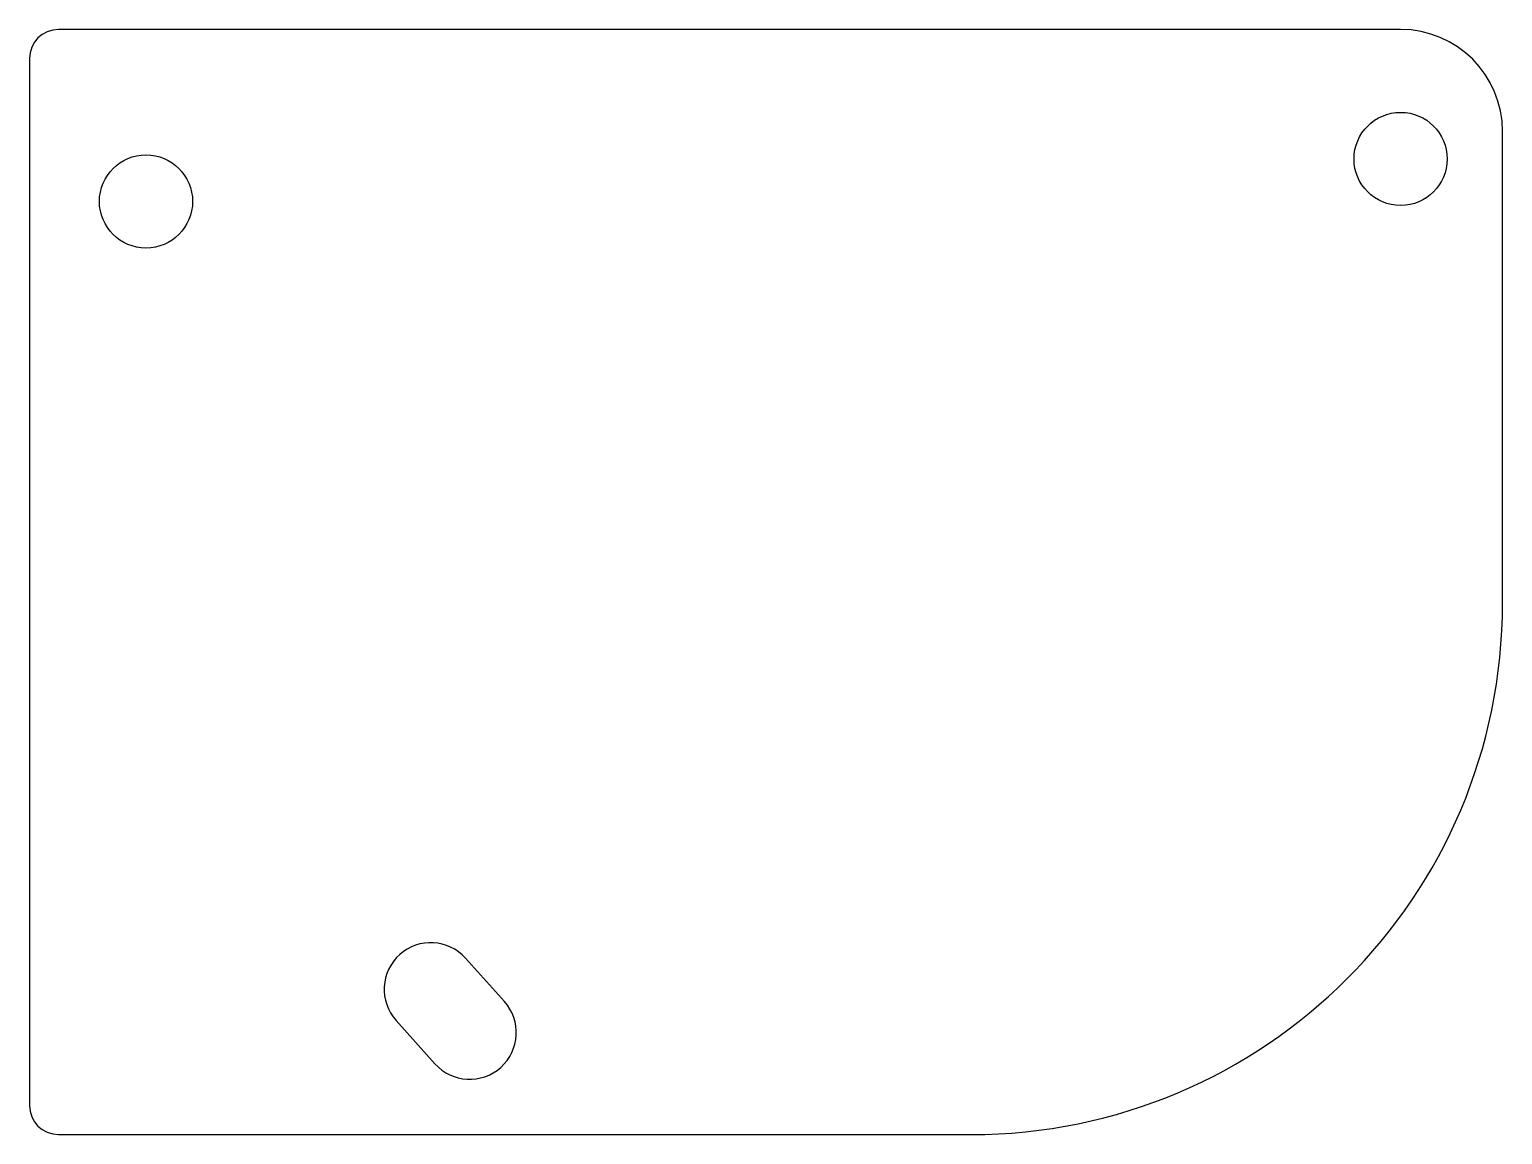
# Model space of a CAD drawing. Header units: millimetres. Extents: x -20.3 to 30.3, y -87.5 to -49.5.
import ezdxf

# ---------------------------------------------------------------- set-up
doc = ezdxf.new("R2010")
doc.units = ezdxf.units.MM

msp = doc.modelspace()

# ---------------------------------------------------------------- linework, layer by layer
at = {"color": 7, "linetype": 'Continuous', "lineweight": 25}
for p, q in [((26.767, -49.5), (-19.321, -49.5)), ((-20.321, -50.5), (-20.321, -86.459)), ((30.267, -69.209), (30.267, -53)), ((-4.011, -82.891), (-5.347, -81.402)), ((-7.729, -83.538), (-6.394, -85.027)), ((-19.321, -87.459), (12.017, -87.459))]:
    msp.add_line(p, q, dxfattribs=at)
for centre in [(26.767, -53.948), (-16.319, -55.408)]:
    msp.add_circle(centre, 1.6, dxfattribs=at)
for centre, radius, start, end in [((-19.321, -50.5), 1, 90, 180), ((26.767, -53), 3.5, 0, 90), ((12.017, -69.209), 18.25, 270, 0), ((-6.538, -82.47), 1.6, 41.8827, 221.8827), ((-5.203, -83.959), 1.6, 221.8827, 41.8827), ((-19.321, -86.459), 1, 180, 270)]:
    msp.add_arc(centre, radius, start, end, dxfattribs=at)

doc.saveas('drawing.dxf')
